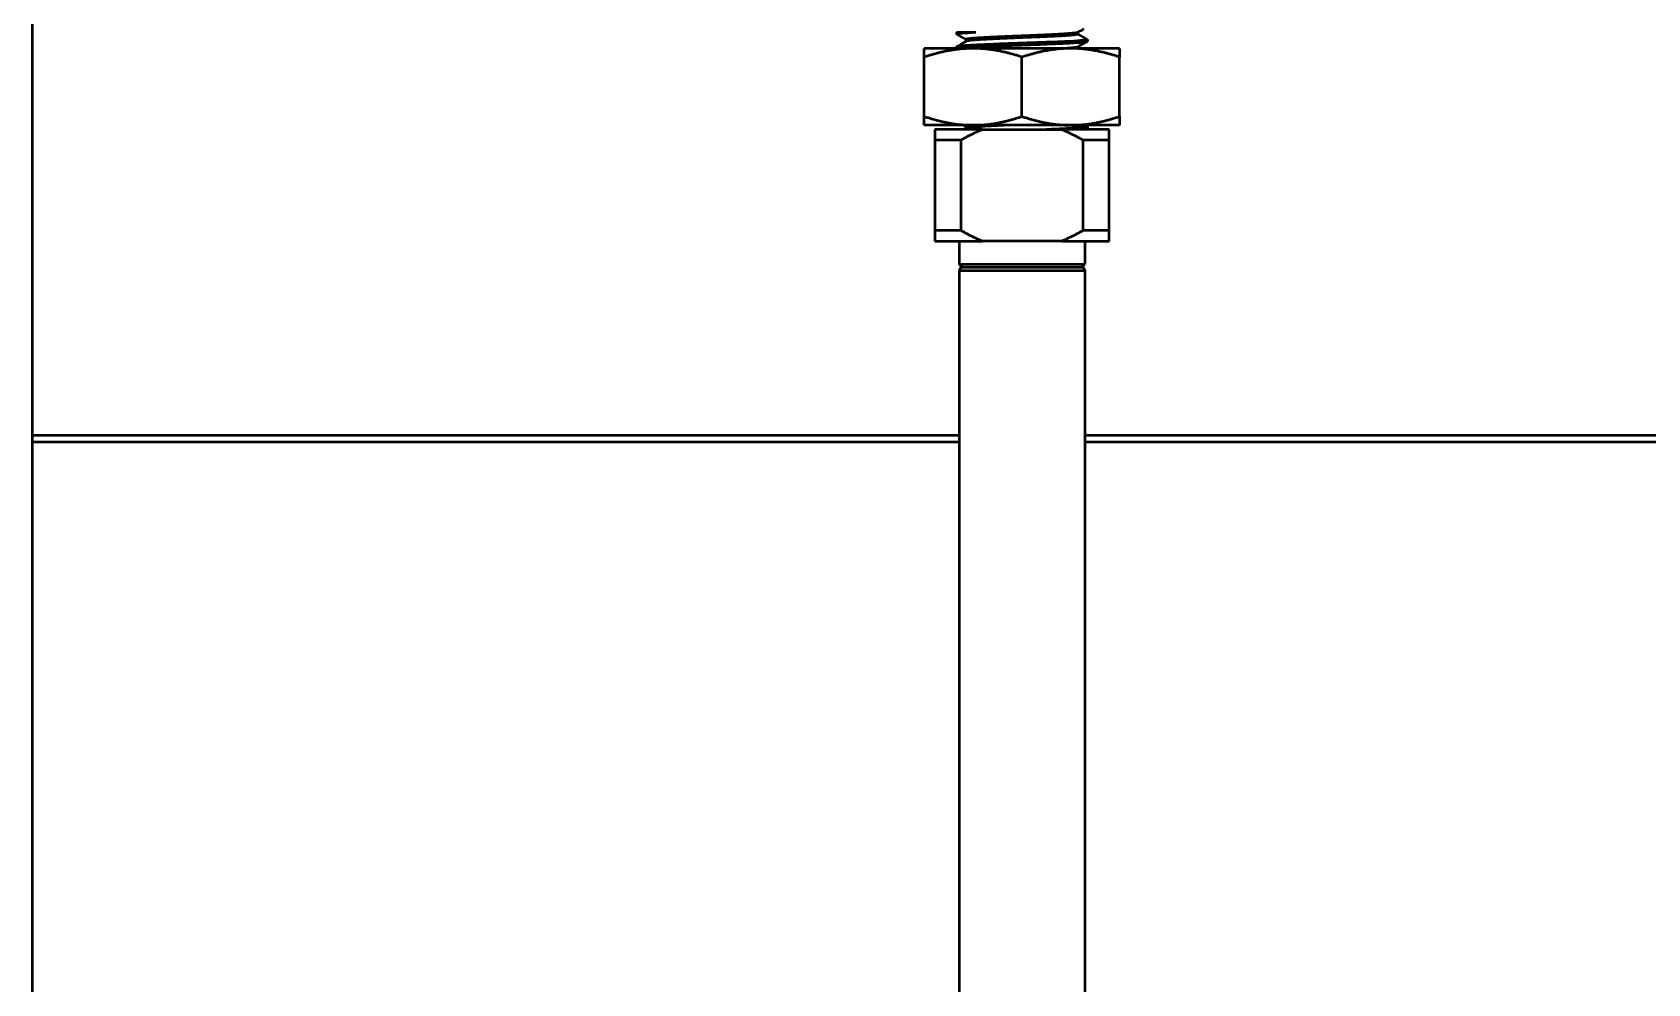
# Model space of a CAD drawing. Header units: millimetres. Extents: x 0 to 420, y 0 to 297.
# Drawn here: x 109.87 to 126.68, y 213.99 to 223.89 of the extents above; entities that cross this region are included whole.
import ezdxf

# ---------------------------------------------------------------- set-up
doc = ezdxf.new("R2010")
doc.units = ezdxf.units.MM
doc.header["$LTSCALE"] = 0.75
doc.layers.add('Visible', color=7, linetype='Continuous', lineweight=50)

msp = doc.modelspace()

# ---------------------------------------------------------------- linework, layer by layer
at = {"layer": 'Visible'}
for p, q in [((109.871, 257.455), (109.871, 207.455)), ((119.488, 223.892), (119.687, 223.892)), ((119.488, 223.892), (119.488, 223.873)), ((120.751, 223.891), (120.751, 223.873)), ((119.152, 223.634), (119.152, 223.724)), ((119.66, 223.724), (119.152, 223.724)), ((119.488, 223.741), (119.488, 223.724)), ((119.586, 223.817), (119.586, 223.799)), ((120.676, 223.724), (119.66, 223.724)), ((121.184, 223.724), (120.676, 223.724)), ((120.751, 223.74), (120.751, 223.724)), ((120.849, 223.817), (120.849, 223.798)), ((121.184, 223.724), (121.184, 223.634)), ((119.152, 223.017), (119.152, 223.634)), ((120.168, 223.017), (120.168, 223.634)), ((121.184, 223.017), (121.184, 223.634)), ((119.152, 222.926), (119.152, 223.017)), ((119.66, 222.926), (119.152, 222.926)), ((119.261, 222.881), (119.261, 222.772)), ((119.753, 222.881), (119.261, 222.881)), ((119.568, 222.881), (119.588, 222.892)), ((119.586, 222.91), (119.586, 222.891)), ((120.676, 222.926), (119.66, 222.926)), ((119.753, 222.881), (120.584, 222.881)), ((121.076, 222.881), (120.584, 222.881)), ((121.184, 222.926), (120.676, 222.926)), ((120.848, 222.889), (120.833, 222.881)), ((120.849, 222.91), (120.849, 222.891)), ((121.076, 222.772), (121.076, 222.881)), ((121.184, 223.017), (121.184, 222.926)), ((119.261, 222.772), (119.261, 221.829)), ((119.261, 222.772), (119.535, 222.772)), ((119.535, 221.829), (119.535, 222.772)), ((120.802, 222.772), (121.076, 222.772)), ((120.802, 222.772), (120.802, 221.829)), ((121.076, 221.829), (121.076, 222.772)), ((119.261, 221.829), (119.261, 221.72)), ((119.535, 221.829), (119.261, 221.829)), ((119.261, 221.72), (119.753, 221.72)), ((119.515, 221.72), (119.515, 221.48)), ((120.584, 221.72), (119.753, 221.72)), ((120.584, 221.72), (121.076, 221.72)), ((121.076, 221.829), (120.802, 221.829)), ((120.822, 221.72), (120.822, 221.48)), ((121.076, 221.72), (121.076, 221.829)), ((119.515, 221.48), (120.822, 221.48)), ((119.548, 221.448), (119.515, 221.48)), ((119.532, 221.448), (119.515, 221.415)), ((119.515, 221.415), (120.822, 221.415)), ((119.515, 221.415), (119.515, 213.198)), ((119.532, 221.448), (120.805, 221.448)), ((120.789, 221.448), (120.822, 221.48)), ((120.805, 221.448), (120.822, 221.415)), ((120.822, 221.415), (120.822, 213.198)), ((109.871, 219.701), (119.515, 219.701)), ((120.822, 219.701), (132.062, 219.701)), ((109.871, 219.63), (119.515, 219.63)), ((120.822, 219.63), (129.116, 219.63))]:
    msp.add_line(p, q, dxfattribs=at)
msp.add_arc((120.157, 218.156), 4.77, 90.5484, 96.8591, dxfattribs=at)
for points, knots in [([(119.489, 223.872), (119.488, 223.873), (119.488, 223.873), (119.49, 223.877), (119.51, 223.88), (119.581, 223.886), (119.628, 223.889), (119.687, 223.892)], [19.673398, 19.673398, 19.673398, 19.673398, 19.7111624, 19.7111624, 19.9022447, 19.9022447, 20.0777166, 20.0777166, 20.0777166, 20.0777166]), ([(120.848, 223.818), (120.848, 223.818), (120.848, 223.817), (120.851, 223.814), (120.836, 223.811), (120.774, 223.805), (120.725, 223.801), (120.603, 223.795), (120.531, 223.792), (120.369, 223.786), (120.28, 223.783), (120.102, 223.777), (120.015, 223.774), (119.848, 223.767), (119.77, 223.764), (119.64, 223.758), (119.589, 223.755), (119.514, 223.748), (119.492, 223.745), (119.488, 223.742), (119.488, 223.741), (119.488, 223.741)], [1.472678, 1.472678, 1.472678, 1.472678, 1.489033, 1.489033, 1.672267, 1.672267, 1.862701, 1.862701, 2.04586, 2.04586, 2.236197, 2.236197, 2.419283, 2.419283, 2.60952, 2.60952, 2.792534, 2.792534, 2.982668, 2.982668, 3.000693, 3.000693, 3.000693, 3.000693]), ([(119.491, 223.724), (119.499, 223.727), (119.52, 223.73), (119.591, 223.736), (119.644, 223.739), (119.774, 223.745), (119.853, 223.748), (120.02, 223.755), (120.107, 223.758), (120.285, 223.764), (120.374, 223.767), (120.535, 223.774), (120.606, 223.777), (120.728, 223.783), (120.776, 223.786), (120.835, 223.792), (120.849, 223.795), (120.849, 223.798)], [16.742995, 16.742995, 16.742995, 16.742995, 16.908423, 16.908423, 17.09165, 17.09165, 17.282049, 17.282049, 17.465345, 17.465345, 17.655848, 17.655848, 17.839216, 17.839216, 18.029821, 18.029821, 18.198527, 18.198527, 18.198527, 18.198527]), ([(120.848, 222.911), (120.849, 222.91), (120.849, 222.909), (120.843, 222.905), (120.821, 222.902), (120.744, 222.896), (120.691, 222.893), (120.566, 222.887), (120.496, 222.884), (120.419, 222.881)], [19.4424374, 19.4424374, 19.4424374, 19.4424374, 19.4947149, 19.4947149, 19.6845136, 19.6845136, 19.8673128, 19.8673128, 20.0398893, 20.0398893, 20.0398893, 20.0398893]), ([(120.793, 222.881), (120.826, 222.884), (120.845, 222.887), (120.849, 222.89), (120.849, 222.89), (120.849, 222.891)], [0.000001, 0.000001, 0.000001, 0.000001, 0.1748662, 0.1748662, 0.1949378, 0.1949378, 0.1949378, 0.1949378])]:
    msp.add_open_spline(points, degree=3, knots=knots, dxfattribs=at)
for points, weights, knots in [([(120.749, 223.891), (120.734, 223.882), (120.58, 223.873), (120.41, 223.864), (120.168, 223.854), (119.927, 223.845), (119.757, 223.836), (119.586, 223.826), (119.586, 223.817)], [0.9874959459, 0.930752041573, 1, 0.923879532511, 1, 0.923879532511, 1, 0.923879532511, 1], [0.13083521, 0.13083521, 0.13083521, 0.14263099, 0.14263099, 0.15559744, 0.15559744, 0.1685639, 0.1685639, 0.18153035, 0.18153035, 0.18153035]), ([(120.751, 223.873), (120.751, 223.864), (120.58, 223.854), (120.41, 223.845), (120.168, 223.836), (119.927, 223.826), (119.757, 223.817), (119.603, 223.808), (119.588, 223.799)], [1, 0.923879532511, 1, 0.923879532511, 1, 0.923879532511, 1, 0.930752041573, 0.9874959459], [0.12966454, 0.12966454, 0.12966454, 0.142631, 0.142631, 0.15559745, 0.15559745, 0.1685639, 0.1685639, 0.18035969, 0.18035969, 0.18035969])]:
    msp.add_rational_spline(points, weights, degree=2, knots=knots, dxfattribs=at)
for points in [[(120.813, 223.927), (120.791, 223.915), (120.77, 223.903), (120.749, 223.891)], [(119.586, 223.816), (119.554, 223.835), (119.522, 223.853), (119.489, 223.872)], [(119.489, 223.742), (119.522, 223.761), (119.555, 223.78), (119.588, 223.799)], [(120.848, 223.796), (120.815, 223.777), (120.782, 223.758), (120.749, 223.739)], [(120.751, 223.874), (120.783, 223.855), (120.815, 223.837), (120.848, 223.818)], [(119.586, 222.909), (119.576, 222.915), (119.566, 222.92), (119.556, 222.926)], [(120.821, 222.926), (120.83, 222.921), (120.839, 222.916), (120.848, 222.911)]]:
    msp.add_open_spline(points, degree=3, dxfattribs=at)
for points, weights in [([(119.66, 223.724), (119.425, 223.724), (119.152, 223.634)], [1.80221813275, 1.80221813275, 1.67282469248]), ([(120.168, 223.634), (119.896, 223.724), (119.66, 223.724)], [1.67282469248, 1.80221813275, 1.80221813275]), ([(120.676, 223.724), (120.441, 223.724), (120.168, 223.634)], [1.80221813275, 1.80221813275, 1.67282469248]), ([(120.749, 223.739), (120.736, 223.732), (120.618, 223.724)], [0.9874959459, 0.938635525477, 0.983190502705]), ([(121.184, 223.634), (120.912, 223.724), (120.676, 223.724)], [1.67282469248, 1.80221813275, 1.80221813275]), ([(119.152, 223.017), (119.425, 222.926), (119.66, 222.926)], [1.67282469248, 1.80221813275, 1.80221813275]), ([(119.535, 222.772), (119.649, 222.838), (119.753, 222.881)], [1.59347305581, 1.64725043909, 1.68452865899]), ([(119.719, 222.926), (119.586, 222.918), (119.586, 222.91)], [0.983190502705, 0.933500216391, 1]), ([(119.66, 222.926), (119.896, 222.926), (120.168, 223.017)], [1.80221813275, 1.80221813275, 1.67282469248]), ([(120.168, 223.017), (120.441, 222.926), (120.676, 222.926)], [1.67282469248, 1.80221813275, 1.80221813275]), ([(120.584, 222.881), (120.688, 222.838), (120.802, 222.772)], [1.68452865899, 1.64725043909, 1.5934730558]), ([(120.676, 222.926), (120.912, 222.926), (121.184, 223.017)], [1.80221813275, 1.80221813275, 1.67282469248]), ([(119.753, 221.72), (119.649, 221.763), (119.535, 221.829)], [1.68452865899, 1.64725043909, 1.5934730558]), ([(120.802, 221.829), (120.688, 221.763), (120.584, 221.72)], [1.59345960133, 1.64723653055, 1.6845144357])]:
    msp.add_rational_spline(points, weights, degree=2, dxfattribs=at)

doc.saveas('drawing.dxf')
